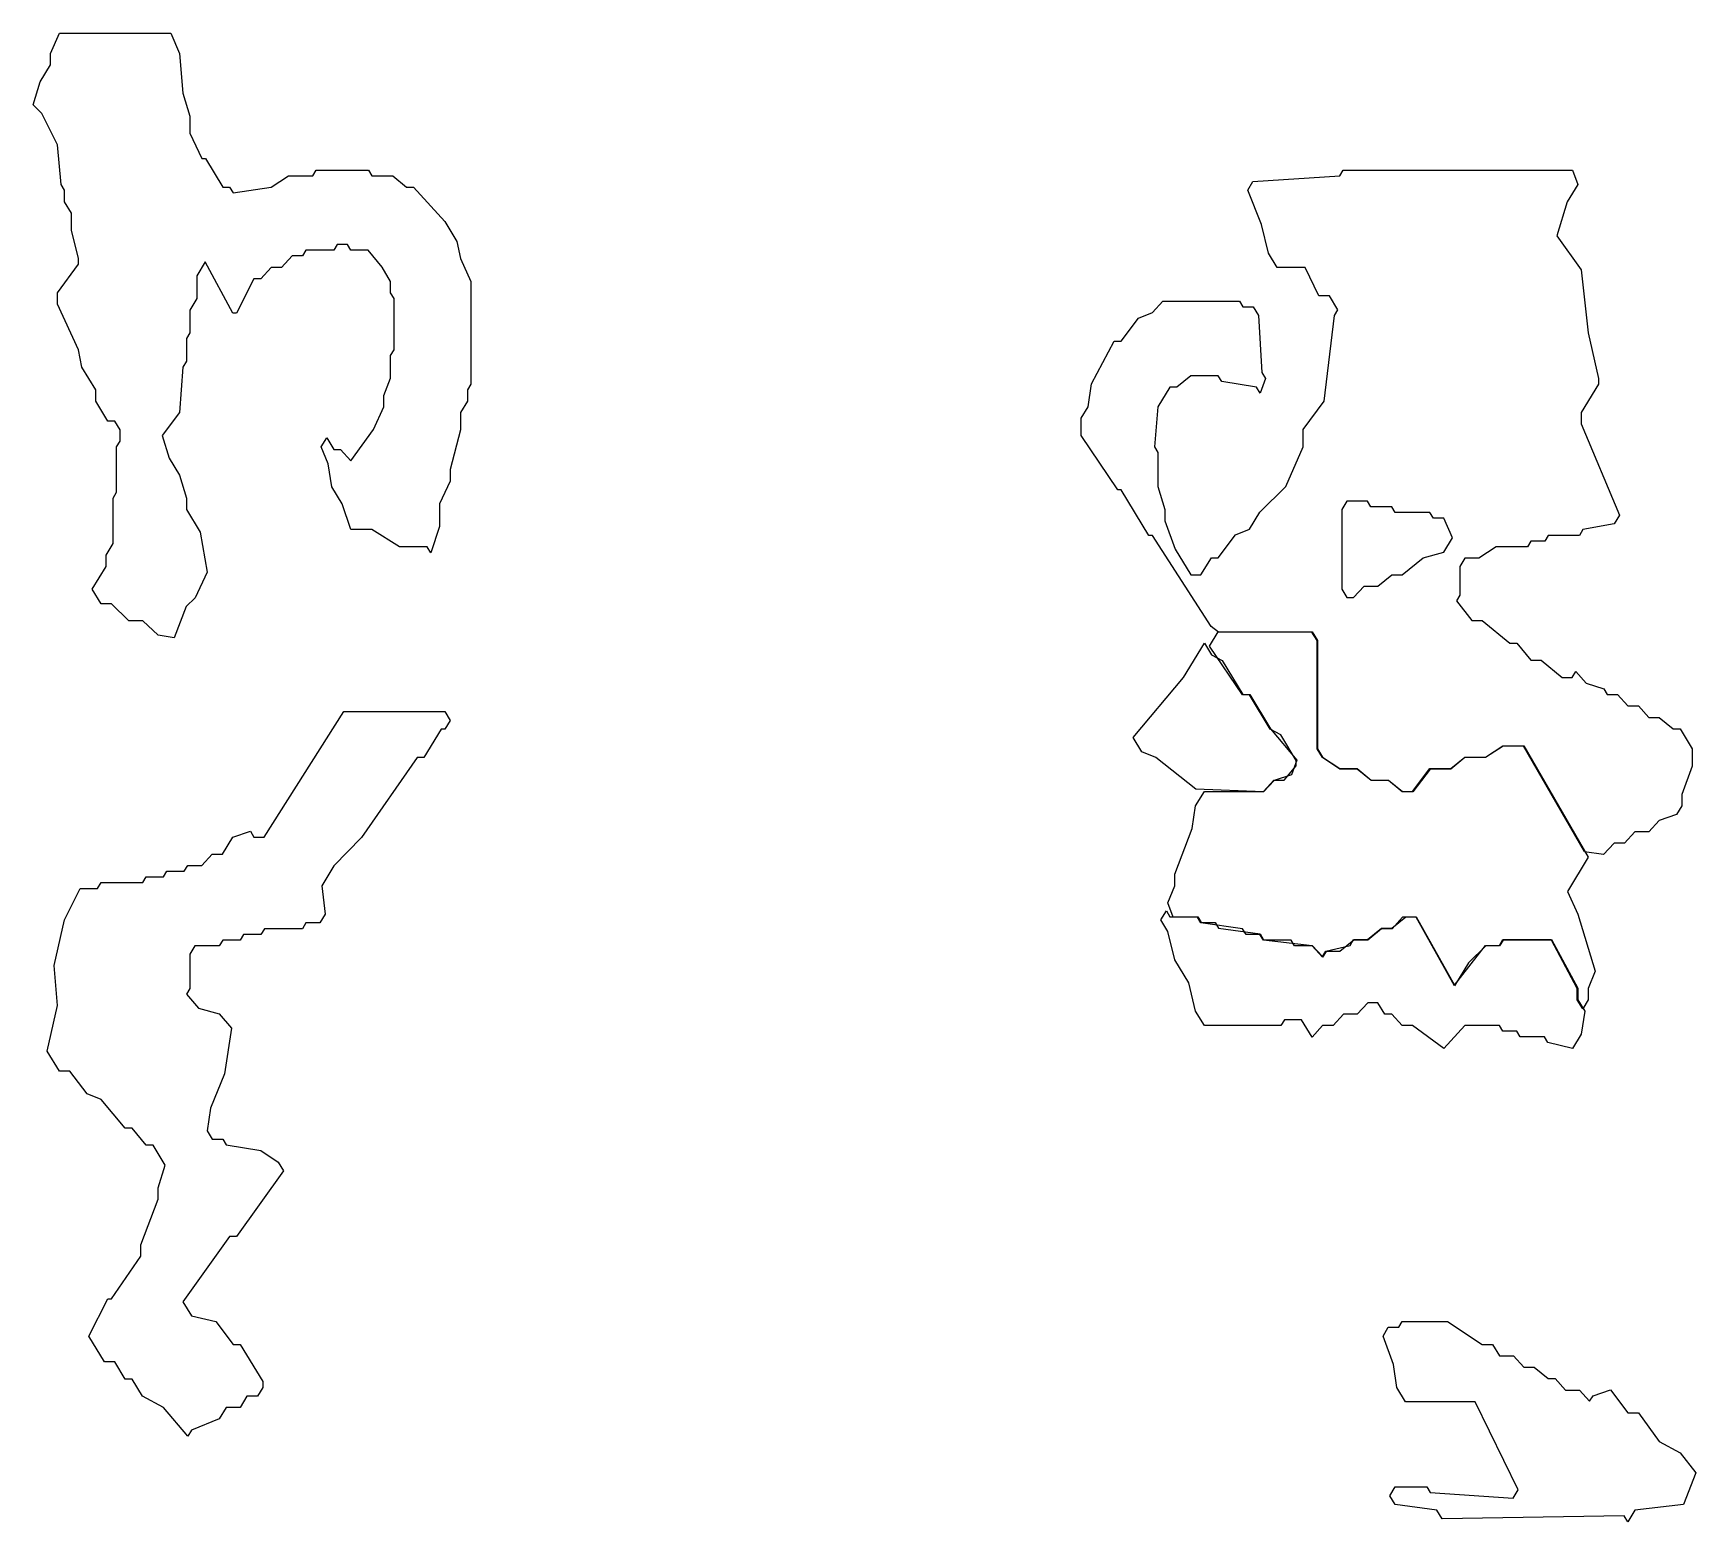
# Model space of a CAD drawing. Header units: millimetres. Extents: x 0 to 3749, y 0 to 756.
# Drawn here: x 0 to 799, y 41 to 756 of the extents above.
import ezdxf

# ---------------------------------------------------------------- set-up
doc = ezdxf.new("R2010")
doc.units = ezdxf.units.MM
doc.layers.add('M', color=7, linetype='Continuous')

msp = doc.modelspace()

# ---------------------------------------------------------------- linework, layer by layer
at = {"layer": 'M'}
for points in [[(60.07, 466.86), (52.57, 473.7), (45.91, 473.7), (37.57, 481.92), (32.56, 481.92), (28.33, 488.86), (35.01, 499.84), (35.01, 505.32), (38.35, 510.79), (38.35, 532.7), (40.01, 535.44), (40.01, 557.34), (41.68, 560.08), (41.68, 565.5), (39.22, 569.54), (35.89, 569.54), (30.01, 579.19), (30.01, 584.67), (23.35, 595.61), (21.68, 603.83), (11.68, 625.75), (11.68, 631.28), (21.68, 644.97), (21.68, 647.66), (18.35, 661.35), (18.35, 669.55), (15.01, 675.02), (15.01, 680.5), (13.35, 683.23), (11.68, 702.41), (4.2, 717.43), (0, 721.57), (3.35, 732.59), (8.35, 740.79), (8.35, 746.26), (12.55, 755.93), (66.01, 755.93), (70.21, 746.27), (71.88, 727.1), (75.21, 716.14), (75.21, 707.93), (81.01, 695.69), (82.67, 695.69), (91, 682), (94.34, 682), (96, 679.27), (114.24, 681.99), (122.58, 687.47), (134.22, 687.47), (135.89, 690.21), (161, 690.21), (162.67, 687.47), (172.65, 687.47), (179.32, 682), (182.66, 682), (197.69, 665.53), (203.54, 655.92), (205.21, 647.7), (210.21, 636.74), (210.21, 587.41), (208.55, 584.67), (208.55, 579.19), (205.21, 573.72), (205.21, 565.52), (200.21, 546.35), (200.21, 540.86), (195.21, 529.91), (195.21, 518.96), (190.97, 506.42), (189.22, 509.3), (175.92, 509.3), (162.58, 517.51), (152.54, 517.51), (148.36, 529.89), (143.35, 538.11), (141.68, 549.07), (138.34, 557.32), (140.95, 561.61), (144.34, 556.05), (147.66, 556.05), (152.6, 550.63), (163.36, 565.58), (168.35, 576.5), (168.35, 581.98), (171.68, 590.19), (171.68, 601.15), (173.35, 603.89), (173.35, 628.48), (171.68, 631.22), (171.68, 636.69), (167.53, 643.51), (160.9, 651.68), (152.56, 651.68), (150.89, 654.42), (146, 654.42), (144.34, 651.68), (131, 651.68), (129.34, 648.94), (124.32, 648.94), (119.32, 643.46), (114.32, 643.46), (109.32, 637.99), (106.01, 637.99), (97.67, 621.56), (95.89, 621.56), (82.61, 646.1), (78.55, 639.43), (78.55, 628.48), (75.21, 623), (75.21, 612.05), (73.55, 609.31), (73.55, 598.36), (71.88, 595.62), (70.21, 573.71), (61.89, 562.77), (65.21, 551.88), (70.21, 543.67), (73.55, 532.69), (73.55, 527.22), (80.21, 516.28), (83.55, 497.06), (77.7, 484.7), (73.53, 480.59), (67.68, 465.48), (60.07, 466.86)], [(705.98, 413.46), (697.64, 407.99), (687.65, 407.99), (680.98, 402.51), (671, 402.51), (662.66, 391.56), (657.58, 391.56), (650.91, 397.04), (642.58, 397.04), (635.91, 402.51), (627.58, 402.51), (619.21, 408.02), (616.68, 412.17), (616.68, 464.19), (614.22, 468.23), (569.24, 468.23), (565.87, 471), (537.56, 514.77), (535.89, 514.77), (522.56, 536.68), (520.89, 536.68), (503.35, 562.76), (503.35, 571.03), (506.68, 576.52), (508.35, 587.47), (519.22, 608.07), (522.56, 608.07), (530.88, 619), (537.55, 621.74), (542.57, 627.24), (579.34, 627.24), (581, 624.5), (586, 624.5), (588.54, 620.32), (590.21, 592.94), (591.89, 590.18), (589.3, 583.1), (587.55, 585.97), (570.89, 588.71), (569.22, 591.44), (555.98, 591.44), (549.32, 585.96), (546, 585.96), (540.21, 576.45), (538.55, 557.34), (540.21, 554.6), (540.21, 538.16), (543.55, 527.21), (543.55, 521.74), (548.54, 508.07), (556, 495.81), (560.89, 495.81), (565.89, 504.02), (569.23, 504.02), (577.55, 514.96), (584.21, 517.69), (589.2, 525.89), (601.7, 538.21), (610.01, 557.34), (610.01, 565.56), (620.02, 579.26), (625.02, 620.32), (626.66, 623.03), (622.56, 629.77), (617.55, 629.77), (610.88, 643.46), (597.56, 643.46), (593.35, 650.37), (590.02, 664.07), (583.34, 680.54), (585.89, 684.73), (627.55, 687.47), (629.22, 690.21), (739.35, 690.21), (741.89, 683.26), (736.87, 675.01), (731.89, 658.64), (743.54, 642.23), (746.88, 612.09), (751.88, 590.18), (751.88, 587.41), (743.55, 573.72), (743.55, 568.29), (761.89, 524.45), (759.34, 520.26), (744.34, 517.52), (742.67, 514.77), (727.67, 514.77), (726, 512.04), (719.34, 512.04), (717.67, 509.3), (702.64, 509.3), (694.31, 503.82), (687.67, 503.82), (685.21, 499.79), (685.21, 486.1), (683.57, 483.39), (691, 473.9), (695.98, 473.9), (709.32, 462.95), (712.66, 462.95), (719.33, 454.74), (724.32, 454.74), (734.32, 446.52), (739.22, 446.52), (740.93, 449.33), (746, 443.77), (754.35, 441.03), (756, 438.31), (760.99, 438.31), (765.99, 432.83), (770.99, 432.83), (775.99, 427.35), (780.98, 427.35), (787.65, 421.88), (791, 421.88), (796.88, 412.22), (796.88, 403.96), (791.88, 390.27), (791.88, 384.79), (789.35, 380.62), (781, 377.88), (775.99, 372.39), (769.32, 372.39), (764.32, 366.92), (759.32, 366.92), (754.32, 361.43), (745.05, 362.82), (715.89, 413.46), (705.98, 413.46)], [(634.24, 484.85), (639.24, 490.33), (645.91, 490.33), (652.58, 495.81), (657.58, 495.81), (667.57, 504.01), (677.55, 506.75), (681.67, 513.51), (677.55, 522.99), (672.56, 522.99), (670.89, 525.73), (654.22, 525.73), (652.56, 528.46), (642.56, 528.46), (640.89, 531.2), (631, 531.2), (628.55, 527.17), (628.55, 488.89), (631, 484.85), (634.24, 484.85)], [(729.22, 320.37), (706, 320.37), (704.34, 317.63), (697.65, 317.63), (689.36, 309.45), (682.61, 298.37), (664.22, 331.32), (657.66, 331.32), (652.66, 325.85), (647.65, 325.85), (640.98, 320.37), (634.32, 320.37), (627.65, 314.89), (621, 314.89), (619.3, 312.09), (614.24, 317.63), (605.89, 317.63), (604.22, 320.37), (590.89, 320.37), (589.22, 323.11), (582.56, 323.11), (580.89, 325.85), (560.89, 328.59), (559.22, 331.32), (547.54, 331.32), (545.01, 338.27), (548.35, 346.5), (548.35, 351.98), (556.68, 373.89), (558.35, 384.85), (562.56, 391.76), (590.9, 391.76), (595.9, 397.24), (600.9, 397.24), (606.68, 404.02), (606.68, 406.69), (599.21, 418.97), (594.21, 421.7), (584.22, 438.11), (580.89, 438.11), (564.99, 461.48), (569.22, 468.43), (614.34, 468.43), (616.88, 464.25), (616.88, 412.22), (619.35, 408.16), (627.64, 402.71), (635.98, 402.71), (642.65, 397.24), (650.98, 397.24), (657.65, 391.76), (662.56, 391.76), (670.9, 402.71), (680.91, 402.71), (687.58, 408.19), (697.58, 408.19), (705.92, 413.66), (716, 413.66), (746.9, 360.17), (736.89, 343.74), (741.87, 332.83), (750.22, 305.4), (746.88, 297.18), (746.88, 291.69), (744.28, 287.42), (741.68, 291.69), (741.68, 297.17), (729.22, 320.37)], [(532.54, 410.75), (528.32, 417.68), (552.53, 446.48), (562.61, 463.04), (566.02, 457.45), (571.02, 454.71), (581, 438.31), (584.34, 438.31), (594.36, 421.84), (606.89, 406.74), (604.36, 399.79), (596, 397.05), (590.99, 391.56), (558.41, 392.93), (539.23, 408), (532.54, 410.75)], [(62.55, 95.87), (52.54, 101.35), (47.56, 109.54), (44.22, 109.54), (39.22, 117.75), (34.22, 117.75), (26.67, 130.17), (35.89, 148.07), (37.56, 148.07), (51.68, 168.54), (51.68, 174), (60.01, 195.9), (60.01, 201.38), (63.34, 212.3), (57.56, 221.8), (54.23, 221.8), (47.57, 230.01), (44.23, 230.01), (32.55, 243.72), (25.88, 246.46), (17.56, 257.39), (12.56, 257.39), (6.67, 267.06), (11.68, 288.99), (10.01, 308.15), (15.02, 330.09), (22.55, 345.21), (30.89, 345.21), (32.56, 347.95), (52.56, 347.95), (54.22, 350.69), (62.56, 350.69), (64.22, 353.43), (72.56, 353.43), (74.22, 356.16), (80.9, 356.16), (85.9, 361.64), (90.89, 361.64), (95.88, 369.84), (104.32, 372.61), (106, 369.85), (110.89, 369.85), (149.23, 430.09), (197.67, 430.09), (200.23, 425.89), (197.67, 421.68), (196, 421.68), (187.67, 407.99), (184.33, 407.99), (157.69, 369.69), (144.36, 356), (138.55, 346.46), (140.22, 332.77), (137.67, 328.58), (131, 328.58), (129.34, 325.85), (111, 325.85), (109.34, 323.11), (101, 323.11), (99.34, 320.37), (91, 320.37), (89.34, 317.63), (77.67, 317.63), (75.21, 313.6), (75.21, 297.17), (73.57, 294.47), (79.34, 287.7), (89.34, 284.96), (95.22, 278.06), (91.88, 256.1), (85.21, 239.67), (83.55, 228.76), (86, 224.74), (91, 224.74), (92.67, 221.99), (109.32, 219.25), (117.69, 213.75), (120.23, 209.57), (97.66, 177.99), (94.33, 177.99), (71.9, 146.6), (76.01, 139.84), (87.67, 137.11), (96, 126.16), (99.34, 126.16), (110.21, 108.29), (110.21, 105.5), (107.67, 101.32), (102.67, 101.32), (99.34, 95.85), (92.67, 95.85), (89.35, 90.39), (76.01, 84.91), (74.29, 82.08), (62.55, 95.87)], [(652.57, 284.77), (649.22, 284.77), (645.89, 290.25), (640.99, 290.25), (635.99, 284.77), (629.32, 284.77), (624.32, 279.3), (619.32, 279.3), (614.26, 273.76), (609.22, 282.04), (601, 282.04), (599.34, 279.3), (562.56, 279.3), (558.35, 286.2), (555.02, 299.89), (548.35, 310.85), (545.02, 324.54), (541.66, 330.05), (544.28, 334.35), (546, 331.52), (559.34, 331.52), (561, 328.78), (567.67, 328.78), (569.34, 326.04), (589.34, 323.3), (591.01, 320.56), (614.33, 317.83), (619.26, 312.42), (620.88, 315.08), (632.55, 317.82), (634.22, 320.57), (640.91, 320.57), (647.58, 326.05), (652.58, 326.05), (659.24, 331.52), (664.34, 331.52), (682.63, 298.74), (697.56, 317.83), (704.22, 317.83), (705.89, 320.57), (729.34, 320.57), (741.88, 297.22), (741.88, 291.75), (745.22, 286.26), (743.54, 275.26), (739.33, 268.33), (727.55, 271.1), (725.89, 273.82), (714.22, 273.82), (712.56, 276.56), (705.89, 276.56), (704.22, 279.3), (687.66, 279.3), (677.63, 268.31), (662.58, 279.3), (657.57, 279.3), (652.57, 284.77)], [(654.22, 49.31), (651.66, 53.5), (654.22, 57.71), (669.34, 57.71), (671.01, 54.97), (710.89, 52.24), (713.33, 56.25), (692.55, 98.58), (659.22, 98.58), (655.02, 105.49), (653.35, 116.46), (648.34, 130.18), (650.89, 134.38), (655.89, 134.38), (657.56, 137.12), (679.31, 137.12), (695.98, 126.16), (701, 126.16), (704.34, 120.69), (710.99, 120.69), (715.99, 115.21), (720.98, 115.21), (727.65, 109.74), (730.99, 109.74), (735.99, 104.26), (742.66, 104.26), (747.6, 98.85), (749.21, 101.51), (757.65, 104.28), (766, 93.31), (771, 93.31), (781.01, 79.59), (791.01, 74.12), (798.56, 64.47), (792.68, 49.31), (769.34, 46.57), (765.95, 40.99), (764.22, 43.82), (676.72, 42.45), (674.22, 46.57), (654.22, 49.31)]]:
    msp.add_lwpolyline(points, close=True, dxfattribs=at)

doc.saveas('drawing.dxf')
